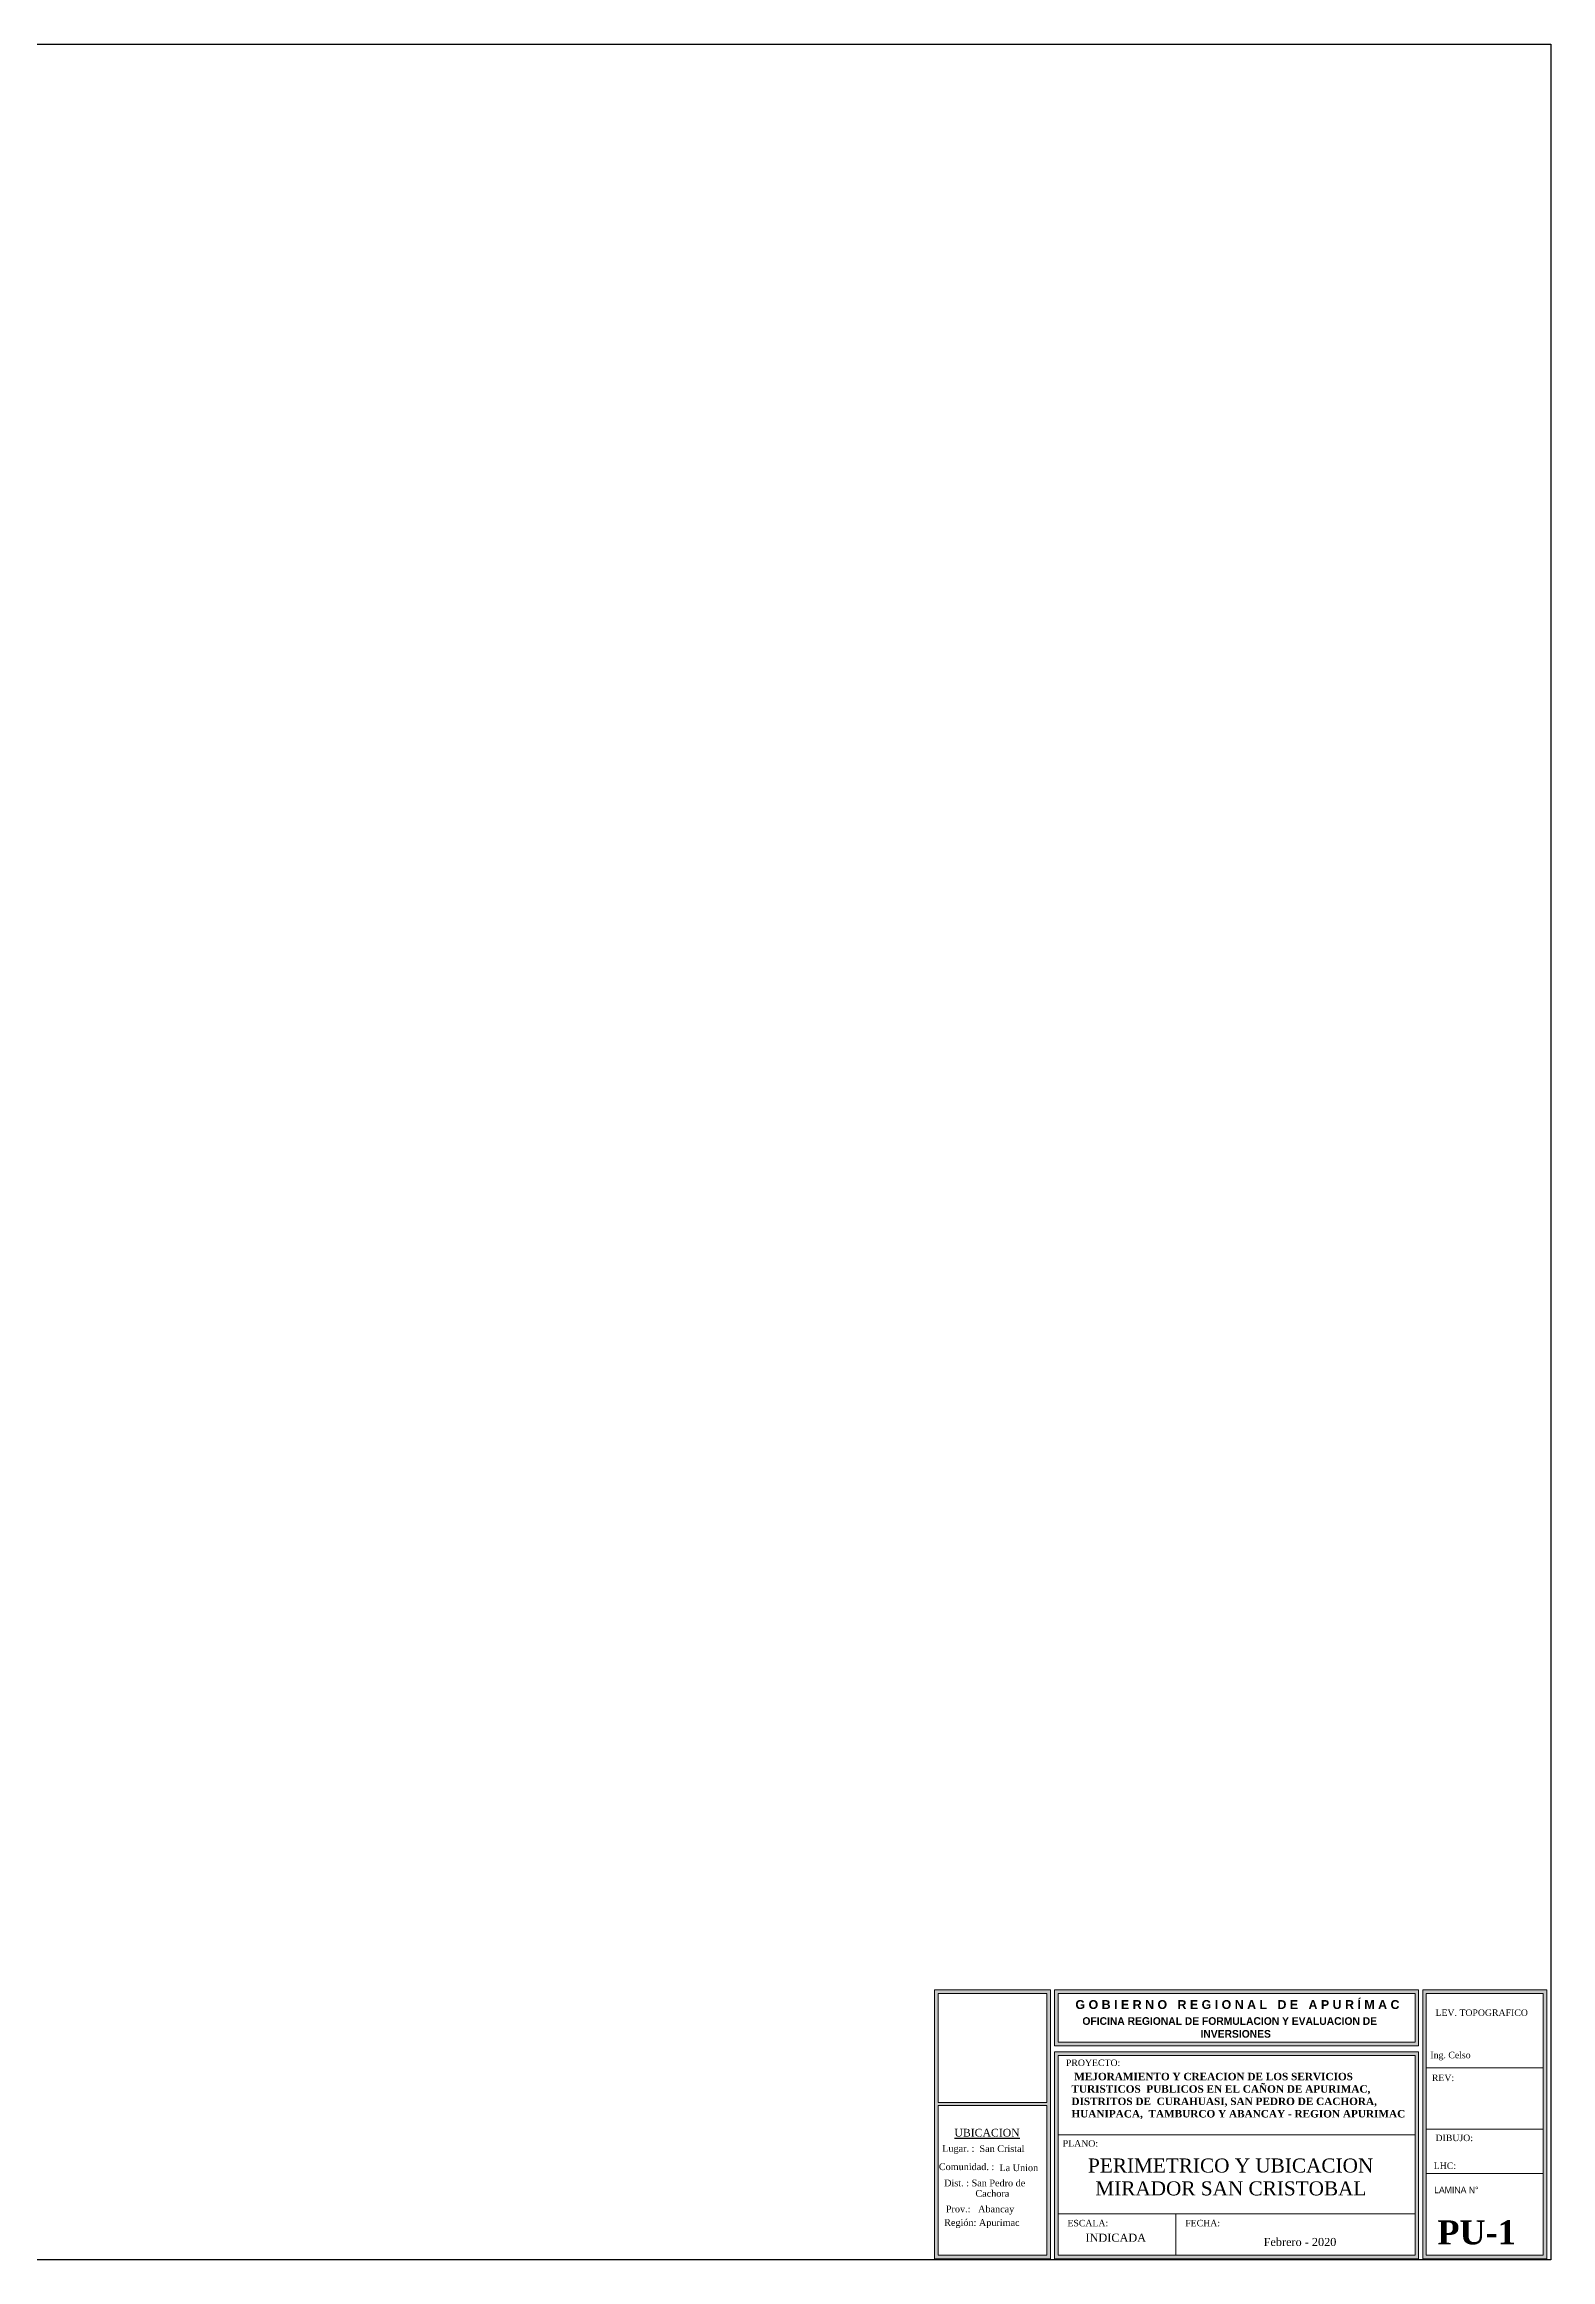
# Model space of a CAD drawing. Header units: metres. Extents: x 706327 to 709352, y 8490049 to 8490642.
# Drawn here: x 709092 to 709352.1, y 8490182.7 to 8490565.2 of the extents above; entities that cross this region are included whole.
import ezdxf

# ---------------------------------------------------------------- set-up
doc = ezdxf.new("R2010")
doc.units = ezdxf.units.M
doc.layers.add('$AUDIT-BAD-LAYER', color=7, linetype='Continuous')
for name, color, linetype, lineweight in [('0_Pen_No__1', 7, 'Continuous', 13), ('2D Drafting - General_Pen_No__1', 7, 'Continuous', 13), ('A-ACOTACION', 7, 'Continuous', 9), ('PLUMA 02', 51, 'Continuous', 20), ('Texto_Pen_No__21', 7, 'Continuous', 35)]:
    doc.layers.add(name, color=color, linetype=linetype, lineweight=lineweight)
doc.layers.add('2D Drafting - General_Pen_No__102', color=7, linetype='Continuous', lineweight=13, true_color=0xcccccc)
doc.styles.add('ARIAL', font='arial.ttf')
doc.styles.add('Dutch801 XBd BT', font='dutcheb.ttf', dxfattribs={"height": 0.2})
doc.styles.add('GENERATED_STYLE_7', font='GOTHIC.TTF')
doc.styles.get("Standard").update_dxf_attribs({"font": 'simplex.shx'})

msp = doc.modelspace()

# ---------------------------------------------------------------- hatches: boundary and pattern name
at = {"layer": '2D Drafting - General_Pen_No__102', "linetype": 'Continuous'}
h = msp.add_hatch(color=256, dxfattribs=at)
h.paths.add_polyline_path([(709245.7084, 8490182.9189), (709265.7338, 8490182.9189), (709265.7338, 8490229.331), (709245.7084, 8490229.331)])
h.paths.add_polyline_path([(709265.1269, 8490183.5258), (709246.3227, 8490183.5258), (709246.3227, 8490209.3538), (709265.1269, 8490209.3538)], flags=16)
h.paths.add_polyline_path([(709246.3227, 8490209.9116), (709246.3227, 8490228.7241), (709265.1269, 8490228.7241), (709265.1269, 8490209.9116)], flags=16)
h = msp.add_hatch(color=256, dxfattribs=at)
h.paths.add_polyline_path([(709266.4478, 8490229.331), (709266.4478, 8490219.6916), (709329.2827, 8490219.6916), (709329.2827, 8490229.331)])
h.paths.add_polyline_path([(709267.0548, 8490220.2985), (709267.0548, 8490228.7241), (709328.6758, 8490228.7241), (709328.6758, 8490220.2985)], flags=16)
h = msp.add_hatch(color=256, dxfattribs=at)
h.paths.add_polyline_path([(709329.9967, 8490229.331), (709329.9967, 8490182.9189), (709351.4177, 8490182.9189), (709351.4177, 8490229.331)])
h.paths.add_polyline_path([(709330.6037, 8490183.5258), (709330.6037, 8490228.7241), (709350.8108, 8490228.7241), (709350.8108, 8490183.5258)], flags=16)
h = msp.add_hatch(color=256, dxfattribs=at)
h.paths.add_polyline_path([(709266.4478, 8490182.9189), (709329.2827, 8490182.9189), (709329.2827, 8490218.6205), (709266.4478, 8490218.6205)])
h.paths.add_polyline_path([(709267.0548, 8490183.5258), (709267.0548, 8490218.0136), (709328.6758, 8490218.0136), (709328.6758, 8490183.5258)], flags=16)

# ---------------------------------------------------------------- linework, layer by layer
at = {"layer": '0_Pen_No__1', "linetype": 'Continuous'}
for p, q in [((709330.6037, 8490215.8742), (709350.8108, 8490215.8742)), ((709328.6758, 8490204.3244), (709267.0548, 8490204.3244)), ((709330.6037, 8490205.3029), (709350.8108, 8490205.3029)), ((709330.6037, 8490197.6341), (709350.8108, 8490197.6341)), ((709267.0525, 8490190.6661), (709328.6781, 8490190.6661)), ((709287.3928, 8490190.6661), (709287.3928, 8490183.5258))]:
    msp.add_line(p, q, dxfattribs=at)
at = {"layer": '0_Pen_No__1', "linetype": 'Continuous', "flags": 128}
for points in [[(709245.7084, 8490182.9189), (709265.7338, 8490182.9189), (709265.7338, 8490229.331), (709245.7084, 8490229.331)], [(709246.3227, 8490228.7241), (709265.1269, 8490228.7241), (709265.1269, 8490209.9116), (709246.3227, 8490209.9116)], [(709266.4478, 8490219.6916), (709329.2827, 8490219.6916), (709329.2827, 8490229.331), (709266.4478, 8490229.331)], [(709267.0548, 8490220.2985), (709328.6758, 8490220.2985), (709328.6758, 8490228.7241), (709267.0548, 8490228.7241)], [(709329.9967, 8490182.9189), (709351.4177, 8490182.9189), (709351.4177, 8490229.331), (709329.9967, 8490229.331)], [(709330.6037, 8490183.5258), (709350.8108, 8490183.5258), (709350.8108, 8490228.7241), (709330.6037, 8490228.7241)], [(709266.4478, 8490218.6205), (709266.4478, 8490182.9189), (709329.2827, 8490182.9189), (709329.2827, 8490218.6205)], [(709267.0548, 8490218.0136), (709267.0548, 8490183.5258), (709328.6758, 8490183.5258), (709328.6758, 8490218.0136)], [(709246.3227, 8490183.5258), (709265.1269, 8490183.5258), (709265.1269, 8490209.3538), (709246.3227, 8490209.3538)]]:
    msp.add_lwpolyline(points, close=True, dxfattribs=at)
at = {"layer": '2D Drafting - General_Pen_No__1', "linetype": 'Continuous', "flags": 128}
for points in [[(709245.7084, 8490182.9189), (709265.7338, 8490182.9189), (709265.7338, 8490229.331), (709245.7084, 8490229.331)], [(709246.3227, 8490209.9116), (709246.3227, 8490228.7241), (709265.1269, 8490228.7241), (709265.1269, 8490209.9116)], [(709266.4478, 8490229.331), (709266.4478, 8490219.6916), (709329.2827, 8490219.6916), (709329.2827, 8490229.331)], [(709267.0548, 8490220.2985), (709267.0548, 8490228.7241), (709328.6758, 8490228.7241), (709328.6758, 8490220.2985)], [(709329.9967, 8490229.331), (709329.9967, 8490182.9189), (709351.4177, 8490182.9189), (709351.4177, 8490229.331)], [(709330.6037, 8490183.5258), (709330.6037, 8490228.7241), (709350.8108, 8490228.7241), (709350.8108, 8490183.5258)], [(709266.4478, 8490182.9189), (709329.2827, 8490182.9189), (709329.2827, 8490218.6205), (709266.4478, 8490218.6205)], [(709267.0548, 8490183.5258), (709267.0548, 8490218.0136), (709328.6758, 8490218.0136), (709328.6758, 8490183.5258)], [(709265.1269, 8490183.5258), (709246.3227, 8490183.5258), (709246.3227, 8490209.3538), (709265.1269, 8490209.3538)]]:
    msp.add_lwpolyline(points, close=True, dxfattribs=at)
at = {"layer": 'A-ACOTACION', "lineweight": 30, "flags": 128}
msp.add_lwpolyline([(708831.9009, 8490565.2452), (709352.1009, 8490565.2452), (709352.1009, 8490182.7452), (708831.9009, 8490182.7452), (708831.9009, 8490565.2452)], dxfattribs=at)

# ---------------------------------------------------------------- texts
at = {"layer": '$AUDIT-BAD-LAYER', "color": 0, "style": 'Dutch801 XBd BT'}
for s, p in [('PERIMETRICO Y UBICACION', (709272.2199, 8490197.7935, -177.2994)), ('MIRADOR SAN CRISTOBAL', (709273.4763, 8490193.8464, -177.2994))]:
    msp.add_text(s, height=2.424604, dxfattribs=at).set_placement(p)
at = {"layer": '$AUDIT-BAD-LAYER', "style": 'Dutch801 XBd BT'}
for s, insert, char_height, attachment_point in [('LEV. TOPOGRAFICO', (709332.2077, 8490225.9572), 1.118796, 1), ('Ing. Celso', (709331.3305, 8490218.6464), 1.1188, 1), ('PROYECTO:', (709268.3949, 8490217.3034), 1.1188, 1), ('REV:', (709331.5815, 8490214.71), 1.1188, 1), ('{\\LUBICACION}', (709249.1473, 8490203.9819), 1.342555, 7), ('PLANO:', (709267.8454, 8490203.3741), 1.1188, 1), ('DIBUJO:', (709332.2077, 8490204.3335), 1.1188, 1), ('Lugar. :     ', (709247.0368, 8490201.0024), 1.162989, 7), ('            San Cristal', (709248.1994, 8490201.3224), 1.162989, 7), ('LHC:', (709331.9121, 8490199.5279), 1.1188, 1), ('Comunidad. :  ', (709246.4618, 8490198.1879), 1.162989, 7), ('Dist. : San Pedro de ', (709247.3703, 8490195.3836), 1.162989, 7), ('            La Union', (709251.6474, 8490198.0169), 1.162989, 7), ('Prov.:   Abancay', (709247.6701, 8490190.5359), 1.162989, 7), ('Cachora', (709252.768, 8490193.5852), 1.16299, 7), ('{\\fCentury Gothic|b0|i0|c0|p34;LAMINA\\fCentury Gothic|b0|i0|c128|p34; \\fCentury Gothic|b0|i0|c0|p34;N°}', (709331.9742, 8490195.3488), 1.1187962, 1), ('Región: Apurimac', (709247.3729, 8490188.1917), 1.162989, 7), ('{ESCALA:}', (709268.6565, 8490189.6242), 1.1188, 1), ('{FECHA:}', (709288.9969, 8490189.6242), 1.1188, 1), ('{INDICADA}', (709271.786, 8490185.8224), 1.3985, 7), ('Febrero - 2020', (709302.5383, 8490186.5046), 1.398495, 1)]:
    msp.add_mtext(s, dxfattribs=dict(at, insert=insert, char_height=char_height, attachment_point=attachment_point))
at = {"layer": '$AUDIT-BAD-LAYER', "insert": (709269.3443, 8490215.0089), "char_height": 1.2841415, "width": 58.76956, "attachment_point": 1}
msp.add_mtext('{\\fTimes New Roman|b1|i0|c0|p18; MEJORAMIENTO Y CREACION DE LOS SERVICIOS TURISTICOS  PUBLICOS EN EL CAÑON DE APURIMAC, DISTRITOS DE  CURAHUASI, SAN PEDRO DE CACHORA, HUANIPACA,  TAMBURCO Y ABANCAY - REGION APURIMAC\\P }', dxfattribs=at)
at = {"layer": '0_Pen_No__1', "linetype": 'Continuous', "insert": (709267.0548, 8490221.0517), "char_height": 1.3296695, "width": 61.621008, "attachment_point": 7, "style": 'ARIAL'}
msp.add_mtext('\\pi4.19132,t28.67386,53.1564;{\\fBodoni MT|b1|i0|c0|p18;OFICINA REGIONAL DE FORMULACION Y EVALUACION DE \\P\\pi24.58218,t49.06472,73.54726;INVERSIONES\\fBernadette|b0|i0|c0|p2; \\C8;\\c8355711; }', dxfattribs=at)
at = {"layer": 'PLUMA 02', "color": 0, "linetype": 'Continuous', "ltscale": 0.005, "insert": (709332.531, 8490189.5373), "char_height": 4.142164, "attachment_point": 1}
msp.add_mtext('{\\fTimes New Roman|b1|i0|c0|p18;PU-1}', dxfattribs=at)
at = {"layer": 'Texto_Pen_No__21', "linetype": 'Continuous', "insert": (709270.04, 8490226.0091), "char_height": 1.533973, "attachment_point": 7, "style": 'GENERATED_STYLE_7'}
msp.add_mtext('{\\fArial|b1|i0|c0|p34;G O B I E R N O   R E G I O N A L   D E   A P U R Í M A C}', dxfattribs=at)

doc.saveas('drawing.dxf')
